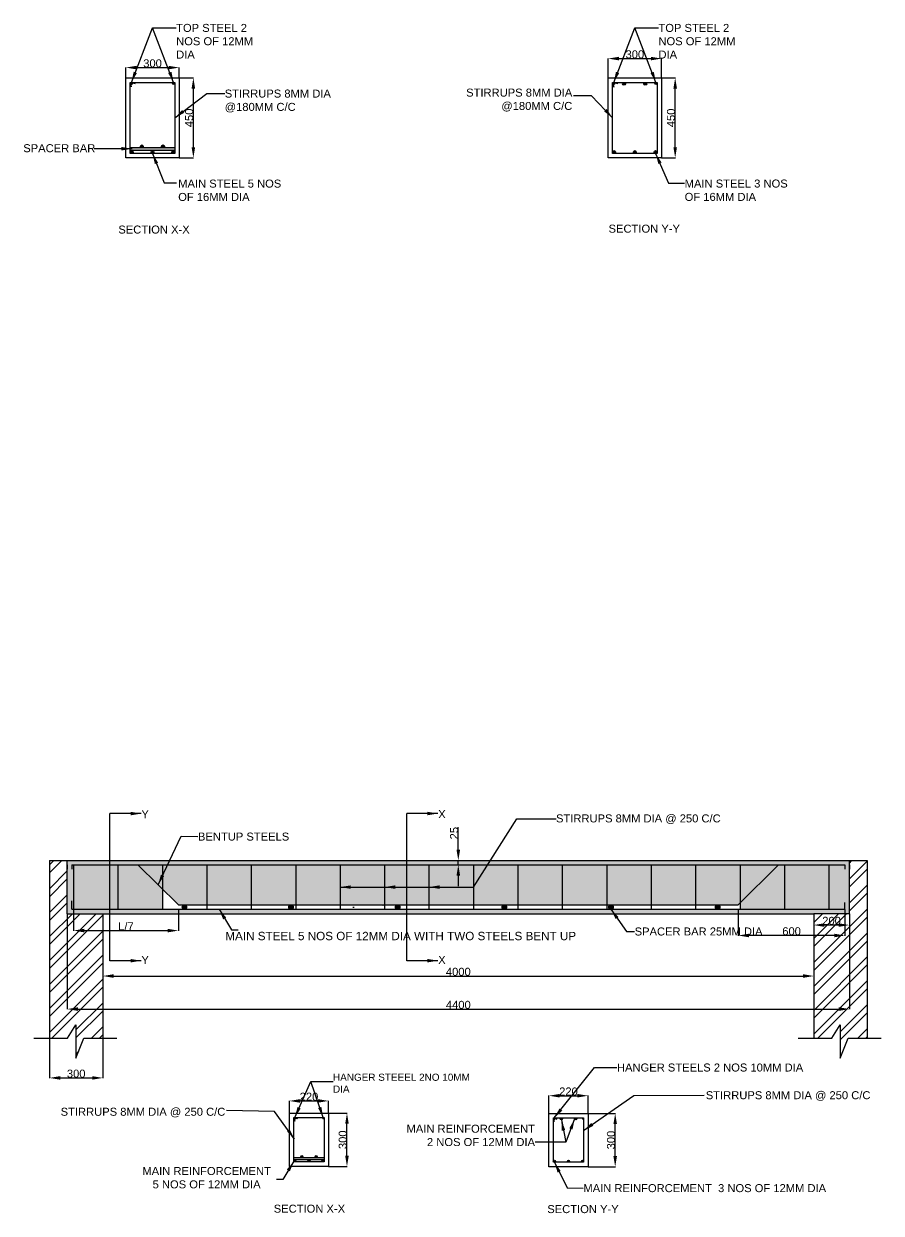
# Model space of a CAD drawing. Header units: millimetres. Extents: x 1452 to 6991, y -227 to 14021.
# Drawn here: x 1857 to 6681, y -227 to 6462 of the extents above; entities that cross this region are included whole.
import ezdxf

# ---------------------------------------------------------------- set-up
doc = ezdxf.new("R2010")
doc.units = ezdxf.units.MM
doc.styles.get("Standard").update_dxf_attribs({"font": 'arial.ttf'})
doc.dimstyles.new('ISO-25', dxfattribs={"dimtxt": 45, "dimasz": 60, "dimexe": 1.25, "dimexo": 0.625, "dimtad": 1, "dimtxsty": 'Standard', "dimcen": 2.5, "dimadec": 0, "dimazin": 0, "dimtfac": 1, "dimtmove": 0, "dimatfit": 3, "dimfxl": 1, "dimarcsym": 0})

# ---------------------------------------------------------------- blocks, each defined once
blk = doc.blocks.new('*D1')
at = {"color": 0, "lineweight": -2, "transparency": 16777216}
for p, q in [((2102, 1456.3), (2102, 919.7)), ((6502, 1456.3), (6502, 919.7)), ((2162, 920.9), (6442, 920.9))]:
    blk.add_line(p, q, dxfattribs=at)
at = {"color": 0, "transparency": 16777216}
for points in [[(2162, 930.9), (2162, 910.9), (2102, 920.9)], [(6442, 930.9), (6442, 910.9), (6502, 920.9)]]:
    blk.add_solid(points, dxfattribs=at)
at = {"layer": 'Defpoints', "color": 0, "transparency": 16777216}
for p in [(2102, 1456.9), (6502, 1456.9), (6502, 920.9)]:
    blk.add_point(p, dxfattribs=at)
at = {"color": 0, "transparency": 16777216, "insert": (4302, 944.5), "char_height": 45, "attachment_point": 5}
blk.add_mtext('4400', dxfattribs=at)
blk = doc.blocks.new('*D2')
at = {"color": 0, "lineweight": -2, "transparency": 16777216}
for p, q in [((2302, 1456.3), (2302, 1105.7)), ((6302, 1456.3), (6302, 1105.7)), ((2362, 1106.9), (6242, 1106.9))]:
    blk.add_line(p, q, dxfattribs=at)
at = {"color": 0, "transparency": 16777216}
for points in [[(2362, 1116.9), (2362, 1096.9), (2302, 1106.9)], [(6242, 1116.9), (6242, 1096.9), (6302, 1106.9)]]:
    blk.add_solid(points, dxfattribs=at)
at = {"layer": 'Defpoints', "color": 0, "transparency": 16777216}
for p in [(2302, 1456.9), (6302, 1456.9), (6302, 1106.9)]:
    blk.add_point(p, dxfattribs=at)
at = {"color": 0, "transparency": 16777216, "insert": (4302, 1130.5), "char_height": 45, "attachment_point": 5}
blk.add_mtext('4000', dxfattribs=at)
blk = doc.blocks.new('*D3')
at = {"color": 0, "lineweight": -2, "transparency": 16777216}
for p, q in [((4302, 1816.9), (4302, 1943.7)), ((3637.6, 1756.9), (4303.3, 1756.9)), ((4302, 1731.9), (4302, 1756.9)), ((3637.6, 1731.9), (4303.3, 1731.9)), ((4302, 1671.9), (4302, 1611.9))]:
    blk.add_line(p, q, dxfattribs=at)
at = {"color": 0, "transparency": 16777216}
for points in [[(4292, 1816.9), (4312, 1816.9), (4302, 1756.9)], [(4292, 1671.9), (4312, 1671.9), (4302, 1731.9)]]:
    blk.add_solid(points, dxfattribs=at)
at = {"layer": 'Defpoints', "color": 0, "transparency": 16777216}
for p in [(3637, 1756.9), (4302, 1756.9), (3637, 1731.9)]:
    blk.add_point(p, dxfattribs=at)
at = {"color": 0, "transparency": 16777216, "insert": (4278.4, 1910.3), "char_height": 45, "attachment_point": 5, "rotation": 90}
blk.add_mtext('25', dxfattribs=at)
blk = doc.blocks.new('*D4')
at = {"color": 0, "lineweight": -2, "transparency": 16777216}
for p, q in [((2002, 756.3), (2002, 532.7)), ((2302, 756.3), (2302, 532.7)), ((2062, 533.9), (2242, 533.9))]:
    blk.add_line(p, q, dxfattribs=at)
at = {"color": 0, "transparency": 16777216}
for points in [[(2062, 543.9), (2062, 523.9), (2002, 533.9)], [(2242, 543.9), (2242, 523.9), (2302, 533.9)]]:
    blk.add_solid(points, dxfattribs=at)
at = {"layer": 'Defpoints', "color": 0, "transparency": 16777216}
for p in [(2002, 756.9), (2302, 756.9), (2302, 533.9)]:
    blk.add_point(p, dxfattribs=at)
at = {"color": 0, "transparency": 16777216, "insert": (2152, 557.6), "char_height": 45, "attachment_point": 5}
blk.add_mtext('300', dxfattribs=at)
blk = doc.blocks.new('*D5')
at = {"color": 0, "lineweight": -2, "transparency": 16777216}
for p, q in [((2137, 1481.3), (2137, 1361.1)), ((2727, 1481.3), (2727, 1361.1)), ((2197, 1362.3), (2667, 1362.3))]:
    blk.add_line(p, q, dxfattribs=at)
at = {"color": 0, "transparency": 16777216}
for points in [[(2197, 1372.3), (2197, 1352.3), (2137, 1362.3)], [(2667, 1372.3), (2667, 1352.3), (2727, 1362.3)]]:
    blk.add_solid(points, dxfattribs=at)
at = {"layer": 'Defpoints', "color": 0, "transparency": 16777216}
for p in [(2137, 1481.9), (2727, 1481.9), (2727, 1362.3)]:
    blk.add_point(p, dxfattribs=at)
at = {"color": 0, "transparency": 16777216, "insert": (2432, 1386.2), "char_height": 45, "attachment_point": 5}
blk.add_mtext('L/7', dxfattribs=at)
blk = doc.blocks.new('*D6')
at = {"color": 0, "lineweight": -2, "transparency": 16777216}
for p, q in [((5877, 1481.3), (5877, 1333.4)), ((6477, 1481.3), (6477, 1333.4)), ((6417, 1334.7), (5937, 1334.7))]:
    blk.add_line(p, q, dxfattribs=at)
at = {"color": 0, "transparency": 16777216}
for points in [[(5937, 1344.7), (5937, 1324.7), (5877, 1334.7)], [(6417, 1344.7), (6417, 1324.7), (6477, 1334.7)]]:
    blk.add_solid(points, dxfattribs=at)
at = {"layer": 'Defpoints', "color": 0, "transparency": 16777216}
for p in [(5877, 1481.9), (6477, 1481.9), (5877, 1334.7)]:
    blk.add_point(p, dxfattribs=at)
at = {"color": 0, "transparency": 16777216, "insert": (6177, 1358.3), "char_height": 45, "attachment_point": 5}
blk.add_mtext('600', dxfattribs=at)
blk = doc.blocks.new('*D7')
at = {"color": 0, "lineweight": -2, "transparency": 16777216}
for p, q in [((6302, 1456.3), (6302, 1392.2)), ((6502, 1456.3), (6502, 1392.2)), ((6442, 1393.5), (6362, 1393.5))]:
    blk.add_line(p, q, dxfattribs=at)
at = {"color": 0, "transparency": 16777216}
for points in [[(6362, 1403.5), (6362, 1383.5), (6302, 1393.5)], [(6442, 1403.5), (6442, 1383.5), (6502, 1393.5)]]:
    blk.add_solid(points, dxfattribs=at)
at = {"layer": 'Defpoints', "color": 0, "transparency": 16777216}
for p in [(6302, 1456.9), (6502, 1456.9), (6302, 1393.5)]:
    blk.add_point(p, dxfattribs=at)
at = {"color": 0, "transparency": 16777216, "insert": (6402, 1417.1), "char_height": 45, "attachment_point": 5}
blk.add_mtext('200', dxfattribs=at)
blk = doc.blocks.new('*D8')
at = {"color": 0, "lineweight": -2, "transparency": 16777216}
for p, q in [((3351.8, 336.5), (3351.8, 405.6)), ((3411.8, 404.3), (3511.8, 404.3)), ((3571.8, 336.5), (3571.8, 405.6))]:
    blk.add_line(p, q, dxfattribs=at)
at = {"color": 0, "transparency": 16777216}
for points in [[(3411.8, 414.3), (3411.8, 394.3), (3351.8, 404.3)], [(3511.8, 414.3), (3511.8, 394.3), (3571.8, 404.3)]]:
    blk.add_solid(points, dxfattribs=at)
at = {"layer": 'Defpoints', "color": 0, "transparency": 16777216}
for p in [(3571.8, 404.3), (3351.8, 335.9), (3571.8, 335.9)]:
    blk.add_point(p, dxfattribs=at)
at = {"color": 0, "transparency": 16777216, "insert": (3461.8, 427.9), "char_height": 45, "attachment_point": 5}
blk.add_mtext('220', dxfattribs=at)
blk = doc.blocks.new('*D9')
at = {"color": 0, "lineweight": -2, "transparency": 16777216}
for p, q in [((3572.4, 335.9), (3676.8, 335.9)), ((3675.5, 95.9), (3675.5, 275.9)), ((3572.4, 35.9), (3676.8, 35.9))]:
    blk.add_line(p, q, dxfattribs=at)
at = {"color": 0, "transparency": 16777216}
for points in [[(3665.5, 275.9), (3685.5, 275.9), (3675.5, 335.9)], [(3665.5, 95.9), (3685.5, 95.9), (3675.5, 35.9)]]:
    blk.add_solid(points, dxfattribs=at)
at = {"layer": 'Defpoints', "color": 0, "transparency": 16777216}
for p in [(3571.8, 335.9), (3675.5, 335.9), (3571.8, 35.9)]:
    blk.add_point(p, dxfattribs=at)
at = {"color": 0, "transparency": 16777216, "insert": (3651.9, 185.9), "char_height": 45, "attachment_point": 5, "rotation": 90}
blk.add_mtext('300', dxfattribs=at)
blk = doc.blocks.new('*D10')
at = {"color": 0, "lineweight": -2, "transparency": 16777216}
for p, q in [((4811.8, 335), (4811.8, 435)), ((4871.8, 433.7), (4971.8, 433.7)), ((5031.8, 335), (5031.8, 435))]:
    blk.add_line(p, q, dxfattribs=at)
at = {"color": 0, "transparency": 16777216}
for points in [[(4871.8, 443.7), (4871.8, 423.7), (4811.8, 433.7)], [(4971.8, 443.7), (4971.8, 423.7), (5031.8, 433.7)]]:
    blk.add_solid(points, dxfattribs=at)
at = {"layer": 'Defpoints', "color": 0, "transparency": 16777216}
for p in [(5031.8, 433.7), (4811.8, 334.3), (5031.8, 334.3)]:
    blk.add_point(p, dxfattribs=at)
at = {"color": 0, "transparency": 16777216, "insert": (4921.8, 457.3), "char_height": 45, "attachment_point": 5}
blk.add_mtext('220', dxfattribs=at)
blk = doc.blocks.new('*D11')
at = {"color": 0, "lineweight": -2, "transparency": 16777216}
for p, q in [((5032.4, 334.3), (5185.9, 334.3)), ((5184.6, 94.3), (5184.6, 274.3)), ((5032.4, 34.3), (5185.9, 34.3))]:
    blk.add_line(p, q, dxfattribs=at)
at = {"color": 0, "transparency": 16777216}
for points in [[(5174.6, 274.3), (5194.6, 274.3), (5184.6, 334.3)], [(5174.6, 94.3), (5194.6, 94.3), (5184.6, 34.3)]]:
    blk.add_solid(points, dxfattribs=at)
at = {"layer": 'Defpoints', "color": 0, "transparency": 16777216}
for p in [(5031.8, 334.3), (5184.6, 334.3), (5031.8, 34.3)]:
    blk.add_point(p, dxfattribs=at)
at = {"color": 0, "transparency": 16777216, "insert": (5161, 184.3), "char_height": 45, "attachment_point": 5, "rotation": 90}
blk.add_mtext('300', dxfattribs=at)
blk = doc.blocks.new('*D22')
at = {"color": 0, "lineweight": -2, "transparency": 16777216}
for p, q in [((5145.2, 6158.7), (5145.2, 6267.9)), ((5205.2, 6266.6), (5385.2, 6266.6)), ((5445.2, 6158.7), (5445.2, 6267.9))]:
    blk.add_line(p, q, dxfattribs=at)
at = {"color": 0, "transparency": 16777216}
for points in [[(5205.2, 6276.6), (5205.2, 6256.6), (5145.2, 6266.6)], [(5385.2, 6276.6), (5385.2, 6256.6), (5445.2, 6266.6)]]:
    blk.add_solid(points, dxfattribs=at)
at = {"layer": 'Defpoints', "color": 0, "transparency": 16777216}
for p in [(5445.2, 6266.6), (5145.2, 6158.1), (5445.2, 6158.1)]:
    blk.add_point(p, dxfattribs=at)
at = {"color": 0, "transparency": 16777216, "insert": (5295.2, 6290.2), "char_height": 45, "attachment_point": 5}
blk.add_mtext('300', dxfattribs=at)
blk = doc.blocks.new('*D23')
at = {"color": 0, "lineweight": -2, "transparency": 16777216}
for p, q in [((5445.8, 6158.1), (5523.5, 6158.1)), ((5522.2, 5768.1), (5522.2, 6098.1)), ((5445.8, 5708.1), (5523.5, 5708.1))]:
    blk.add_line(p, q, dxfattribs=at)
at = {"color": 0, "transparency": 16777216}
for points in [[(5512.2, 6098.1), (5532.2, 6098.1), (5522.2, 6158.1)], [(5512.2, 5768.1), (5532.2, 5768.1), (5522.2, 5708.1)]]:
    blk.add_solid(points, dxfattribs=at)
at = {"layer": 'Defpoints', "color": 0, "transparency": 16777216}
for p in [(5445.2, 6158.1), (5522.2, 6158.1), (5445.2, 5708.1)]:
    blk.add_point(p, dxfattribs=at)
at = {"color": 0, "transparency": 16777216, "insert": (5498.6, 5933.1), "char_height": 45, "attachment_point": 5, "rotation": 90}
blk.add_mtext('450', dxfattribs=at)
blk = doc.blocks.new('*D24')
at = {"color": 0, "lineweight": -2, "transparency": 16777216}
for p, q in [((2732.3, 6158.1), (2812.6, 6158.1)), ((2811.3, 5768.1), (2811.3, 6098.1)), ((2732.3, 5708.1), (2812.6, 5708.1))]:
    blk.add_line(p, q, dxfattribs=at)
at = {"color": 0, "transparency": 16777216}
for points in [[(2801.3, 6098.1), (2821.3, 6098.1), (2811.3, 6158.1)], [(2801.3, 5768.1), (2821.3, 5768.1), (2811.3, 5708.1)]]:
    blk.add_solid(points, dxfattribs=at)
at = {"layer": 'Defpoints', "color": 0, "transparency": 16777216}
for p in [(2731.7, 6158.1), (2811.3, 6158.1), (2731.7, 5708.1)]:
    blk.add_point(p, dxfattribs=at)
at = {"color": 0, "transparency": 16777216, "insert": (2787.7, 5933.1), "char_height": 45, "attachment_point": 5, "rotation": 90}
blk.add_mtext('450', dxfattribs=at)
blk = doc.blocks.new('*D25')
at = {"color": 0, "lineweight": -2, "transparency": 16777216}
for p, q in [((2431.7, 6158.7), (2431.7, 6217.3)), ((2491.7, 6216), (2671.7, 6216)), ((2731.7, 6158.7), (2731.7, 6217.3))]:
    blk.add_line(p, q, dxfattribs=at)
at = {"color": 0, "transparency": 16777216}
for points in [[(2491.7, 6226), (2491.7, 6206), (2431.7, 6216)], [(2671.7, 6226), (2671.7, 6206), (2731.7, 6216)]]:
    blk.add_solid(points, dxfattribs=at)
at = {"layer": 'Defpoints', "color": 0, "transparency": 16777216}
for p in [(2431.7, 6158.1), (2731.7, 6216), (2731.7, 6158.1)]:
    blk.add_point(p, dxfattribs=at)
at = {"color": 0, "transparency": 16777216, "insert": (2581.7, 6239.7), "char_height": 45, "attachment_point": 5}
blk.add_mtext('300', dxfattribs=at)

msp = doc.modelspace()

# ---------------------------------------------------------------- hatches: boundary and pattern name
h = msp.add_hatch(color=256)
h.dxf.hatch_style = 1
h.paths.add_polyline_path([(2456.929, 6127.051, 1), (2468.929, 6127.051, 1)])
h = msp.add_hatch(color=256)
h.dxf.hatch_style = 1
h.paths.add_polyline_path([(2694.398, 6127.051, 1), (2706.398, 6127.051, 1)])
h = msp.add_hatch(color=256)
h.dxf.hatch_style = 1
h.paths.add_polyline_path([(5170.46, 6127.051, 1), (5182.46, 6127.051, 1)])
h = msp.add_hatch(color=256)
h.dxf.hatch_style = 1
h.paths.add_polyline_path([(5226.499, 6125.051, 1), (5242.499, 6125.051, 1)])
h = msp.add_hatch(color=256)
h.dxf.hatch_style = 1
h.paths.add_polyline_path([(5346.034, 6125.051, 1), (5362.034, 6125.051, 1)])
h = msp.add_hatch(color=256)
h.dxf.hatch_style = 1
h.paths.add_polyline_path([(5407.929, 6127.051, 1), (5419.929, 6127.051, 1)])
h = msp.add_hatch(color=256)
h.dxf.hatch_style = 1
h.paths.add_polyline_path([(2706.663, 5765.051), (2456.663, 5765.051), (2456.663, 5749.051), (2706.663, 5749.051)])
h = msp.add_hatch(color=256)
h.dxf.hatch_style = 1
h.paths.add_polyline_path([(2512.968, 5773.051, 1), (2528.968, 5773.051, 1)])
h = msp.add_hatch(color=256)
h.dxf.hatch_style = 1
h.paths.add_polyline_path([(2632.502, 5773.051, 1), (2648.502, 5773.051, 1)])
h = msp.add_hatch(color=256)
h.dxf.hatch_style = 1
h.paths.add_polyline_path([(2456.682, 5741.051, 1), (2472.682, 5741.051, 1)])
h = msp.add_hatch(color=256)
h.dxf.hatch_style = 1
h.paths.add_polyline_path([(2573.663, 5741.051, 1), (2589.663, 5741.051, 1)])
h = msp.add_hatch(color=256)
h.dxf.hatch_style = 1
h.paths.add_polyline_path([(2690.49, 5741.051, 1), (2706.49, 5741.051, 1)])
h = msp.add_hatch(color=256)
h.dxf.hatch_style = 1
h.paths.add_polyline_path([(5170.214, 5741.051, 1), (5186.214, 5741.051, 1)])
h = msp.add_hatch(color=256)
h.dxf.hatch_style = 1
h.paths.add_polyline_path([(5287.195, 5741.051, 1), (5303.195, 5741.051, 1)])
h = msp.add_hatch(color=256)
h.dxf.hatch_style = 1
h.paths.add_polyline_path([(5404.022, 5741.051, 1), (5420.022, 5741.051, 1)])
h = msp.add_hatch()
h.set_pattern_fill('ANSI32', color=256, scale=10)
h.paths.add_polyline_path([(2302.001, 1456.923), (2102.001, 1456.923), (2102.001, 1756.923), (2002.001, 1756.923), (2002.001, 756.923), (2103.012, 756.923), (2150.745, 832.826), (2150.745, 644.86), (2195.67, 756.923), (2302.001, 756.923)])
h.paths.add_polyline_path([(6602.001, 1756.923), (6502.001, 1756.923), (6502.001, 1456.923), (6302.001, 1456.923), (6302.001, 756.923), (6403.012, 756.923), (6450.745, 832.826), (6450.745, 644.86), (6495.67, 756.923), (6602.001, 756.923)])
h = msp.add_hatch()
h.set_pattern_fill('AR-CONC', color=256)
h.paths.add_polyline_path([(3387.001, 1731.923), (3137.001, 1731.923), (3137.001, 1506.923), (3387.001, 1506.923)], flags=0)
h.paths.add_polyline_path([(3137.001, 1731.923), (2887.001, 1731.923), (2887.001, 1506.923), (3137.001, 1506.923)], flags=0)
h.paths.add_polyline_path([(2887.001, 1731.923), (2637.001, 1731.923), (2637.001, 1595.417), (2727.001, 1506.923), (2887.001, 1506.923)], flags=0)
h.paths.add_polyline_path([(2637.001, 1595.417), (2498.173, 1731.923), (2387.001, 1731.923), (2387.001, 1481.923), (2637.001, 1481.923)], flags=0)
h.paths.add_polyline_path([(2637.001, 1731.923), (2498.173, 1731.923), (2637.001, 1595.417)], flags=0)
h.paths.add_polyline_path([(2387.001, 1731.923), (2137.001, 1731.923), (2137.001, 1481.923), (2387.001, 1481.923)], flags=0)
h.paths.add_polyline_path([(6502.001, 1756.923), (6302.001, 1756.923), (2102.001, 1756.923), (2102.001, 1456.923), (2302.001, 1456.923), (6302.001, 1456.923), (6502.001, 1456.923)])
h.paths.add_polyline_path([(2137.001, 1731.923), (6387.001, 1731.923), (6387.001, 1481.923), (2137.001, 1481.923)], flags=16)
h.paths.add_polyline_path([(5760.89, 1506.923, -0.41421356), (5773.39, 1494.423, -1), (5748.39, 1494.423, -0.41421356), (5760.89, 1506.923), (5160.89, 1506.923, -0.41421356), (5173.39, 1494.423, -1), (5148.39, 1494.423, -0.41421356), (5160.89, 1506.923), (4560.89, 1506.923, -0.41421356), (4573.39, 1494.423, -1), (4548.39, 1494.423, -0.41421356), (4560.89, 1506.923), (3960.89, 1506.923, -0.41421356), (3973.39, 1494.423, -1), (3948.39, 1494.423, -0.41421356), (3960.89, 1506.923), (3360.89, 1506.923, -0.41421356), (3373.39, 1494.423, -1), (3348.39, 1494.423, -0.41421356), (3360.89, 1506.923), (2760.89, 1506.923, -0.41421356), (2773.39, 1494.423, -1), (2748.39, 1494.423, -0.41421356), (2760.89, 1506.923)], flags=0)
h = msp.add_hatch()
h.set_pattern_fill('AR-CONC', color=256)
h.paths.add_polyline_path([(3137.001, 1731.923), (2887.001, 1731.923), (2887.001, 1506.923), (3137.001, 1506.923)])
h.paths.add_polyline_path([(3387.001, 1731.923), (3137.001, 1731.923), (3137.001, 1506.923), (3387.001, 1506.923)])
h.paths.add_polyline_path([(3637.001, 1731.923), (3387.001, 1731.923), (3387.001, 1506.923), (3637.001, 1506.923)])
h.paths.add_polyline_path([(3887.001, 1731.923), (3637.001, 1731.923), (3637.001, 1506.923), (3887.001, 1506.923)])
h.paths.add_polyline_path([(4137.001, 1731.923), (3887.001, 1731.923), (3887.001, 1506.923), (4137.001, 1506.923)])
h.paths.add_polyline_path([(4387.001, 1731.923), (4137.001, 1731.923), (4137.001, 1506.923), (4387.001, 1506.923)])
h.paths.add_polyline_path([(4637.001, 1731.923), (4387.001, 1731.923), (4387.001, 1506.923), (4637.001, 1506.923)])
h.paths.add_polyline_path([(4887.001, 1731.923), (4637.001, 1731.923), (4637.001, 1506.923), (4887.001, 1506.923)])
h.paths.add_polyline_path([(5137.001, 1731.923), (4887.001, 1731.923), (4887.001, 1506.923), (5137.001, 1506.923)])
h.paths.add_polyline_path([(5387.001, 1731.923), (5137.001, 1731.923), (5137.001, 1506.923), (5387.001, 1506.923)])
h.paths.add_polyline_path([(5637.001, 1731.923), (5387.001, 1731.923), (5387.001, 1506.923), (5637.001, 1506.923)])
h.paths.add_polyline_path([(5887.001, 1731.923), (5637.001, 1731.923), (5637.001, 1506.923), (5877.001, 1506.923), (5887.001, 1516.879)])
h.paths.add_polyline_path([(6103.004, 1731.923), (5887.001, 1731.923), (5887.001, 1516.879)], flags=17)
h.paths.add_polyline_path([(6137.001, 1731.923), (6103.004, 1731.923), (5887.001, 1516.879), (5887.001, 1481.923), (6137.001, 1481.923)])
h.paths.add_polyline_path([(6387.001, 1731.923), (6137.001, 1731.923), (6137.001, 1481.923), (6387.001, 1481.923)])
h.paths.add_polyline_path([(2637.001, 1595.417), (2498.173, 1731.923), (2387.001, 1731.923), (2387.001, 1481.923), (2637.001, 1481.923)])
h.paths.add_polyline_path([(2637.001, 1731.923), (2498.173, 1731.923), (2637.001, 1595.417)], flags=17)
h.paths.add_polyline_path([(2887.001, 1731.923), (2637.001, 1731.923), (2637.001, 1595.417), (2727.001, 1506.923), (2887.001, 1506.923)])
h.paths.add_polyline_path([(2387.001, 1731.923), (2137.001, 1731.923), (2137.001, 1481.923), (2387.001, 1481.923)])
h = msp.add_hatch(color=256)
h.dxf.hatch_style = 1
h.paths.add_polyline_path([(2748.39, 1494.423, 1), (2773.39, 1494.423, 1)])
h = msp.add_hatch(color=256)
h.dxf.hatch_style = 1
h.paths.add_polyline_path([(3348.39, 1494.423, 1), (3373.39, 1494.423, 1)])
h = msp.add_hatch()
h.set_pattern_fill('AR-CONC', color=256)
h.paths.add_polyline_path([(3887.001, 1506.923), (3637.001, 1506.923), (3637.001, 1481.923), (3887.001, 1481.923)])
h = msp.add_hatch(color=256)
h.dxf.hatch_style = 1
h.paths.add_polyline_path([(3948.39, 1494.423, 1), (3973.39, 1494.423, 1)])
h = msp.add_hatch(color=256)
h.dxf.hatch_style = 1
h.paths.add_polyline_path([(4548.39, 1494.423, 1), (4573.39, 1494.423, 1)])
h = msp.add_hatch(color=256)
h.dxf.hatch_style = 1
h.paths.add_polyline_path([(5148.39, 1494.423, 1), (5173.39, 1494.423, 1)])
h = msp.add_hatch(color=256)
h.dxf.hatch_style = 1
h.paths.add_polyline_path([(5748.39, 1494.423, 1), (5773.39, 1494.423, 1)])
h = msp.add_hatch(color=256)
h.dxf.hatch_style = 1
h.paths.add_polyline_path([(3386.762, 305.894, 1), (3376.762, 305.894, 1)])
h = msp.add_hatch(color=256)
h.dxf.hatch_style = 1
h.paths.add_polyline_path([(3536.762, 305.904, 1), (3546.762, 305.904, 1)])
h = msp.add_hatch(color=256)
h.dxf.hatch_style = 1
h.paths.add_polyline_path([(4846.768, 304.303, 1), (4836.768, 304.303, 1)])
h = msp.add_hatch(color=256)
h.dxf.hatch_style = 1
h.paths.add_polyline_path([(4875.595, 303.303, 1), (4887.595, 303.303, 1)])
h = msp.add_hatch(color=256)
h.dxf.hatch_style = 1
h.paths.add_polyline_path([(4956.372, 303.332, 1), (4968.372, 303.332, 1)])
h = msp.add_hatch(color=256)
h.dxf.hatch_style = 1
h.paths.add_polyline_path([(4996.768, 304.313, 1), (5006.768, 304.313, 1)])
h = msp.add_hatch(color=256)
h.dxf.hatch_style = 1
h.paths.add_polyline_path([(3388.492, 66.923, 1), (3376.492, 66.923, 1)])
h = msp.add_hatch(color=256)
h.dxf.hatch_style = 1
h.paths.add_polyline_path([(3376.762, 84.923), (3376.762, 72.923), (3546.762, 72.923), (3546.762, 84.923)])
h = msp.add_hatch(color=256)
h.dxf.hatch_style = 1
h.paths.add_polyline_path([(3427.588, 90.923, 1), (3415.588, 90.923, 1)])
h = msp.add_hatch(color=256)
h.dxf.hatch_style = 1
h.paths.add_polyline_path([(3467.762, 66.923, 1), (3455.762, 66.923, 1)])
h = msp.add_hatch(color=256)
h.dxf.hatch_style = 1
h.paths.add_polyline_path([(3508.365, 90.923, 1), (3496.365, 90.923, 1)])
h = msp.add_hatch(color=256)
h.dxf.hatch_style = 1
h.paths.add_polyline_path([(3546.472, 66.923, 1), (3534.472, 66.923, 1)])
h = msp.add_hatch(color=256)
h.dxf.hatch_style = 1
h.paths.add_polyline_path([(4836.499, 65.332, 1), (4848.499, 65.332, 1)])
h = msp.add_hatch(color=256)
h.dxf.hatch_style = 1
h.paths.add_polyline_path([(4915.768, 65.332, 1), (4927.768, 65.332, 1)])
h = msp.add_hatch(color=256)
h.dxf.hatch_style = 1
h.paths.add_polyline_path([(4994.479, 65.332, 1), (5006.479, 65.332, 1)])

# ---------------------------------------------------------------- linework, layer by layer
for p, q in [((2431.663, 6158.051), (2731.663, 6158.051)), ((2431.663, 5708.051), (2431.663, 6158.051)), ((2731.663, 6158.051), (2731.663, 5708.051)), ((5145.195, 6158.051), (5445.195, 6158.051)), ((5145.195, 5708.051), (5145.195, 6158.051)), ((5445.195, 6158.051), (5445.195, 5708.051)), ((2456.663, 6133.051), (2706.663, 6133.051)), ((2456.663, 5733.051), (2456.663, 6133.051)), ((2456.929, 6127.051), (2462.046, 6108.397)), ((2462.929, 6133.051), (2484.215, 6126.511)), ((2706.663, 6133.051), (2706.663, 5733.051)), ((5170.195, 6133.051), (5420.195, 6133.051)), ((5170.195, 5733.051), (5170.195, 6133.051)), ((5170.46, 6127.051), (5177.763, 6105.554)), ((5176.46, 6133.051), (5199.555, 6127.16)), ((5420.195, 6133.051), (5420.195, 5733.051)), ((2706.663, 5765.051), (2456.663, 5765.051)), ((2731.663, 5708.051), (2431.663, 5708.051)), ((2706.663, 5749.051), (2456.663, 5749.051)), ((2706.663, 5733.051), (2456.663, 5733.051)), ((5445.195, 5708.051), (5145.195, 5708.051)), ((5420.195, 5733.051), (5170.195, 5733.051)), ((2342.119, 1192.873), (2342.119, 2020.482)), ((4012.001, 1193.119), (4012.001, 2020.727)), ((4387.001, 1606.923), (4630.823, 1990.003)), ((4630.823, 1990.003), (4851.634, 1990.003)), ((2002.001, 1756.923), (2002.001, 756.923)), ((2002.001, 1756.923), (6602.001, 1756.923)), ((2002.001, 1756.923), (2002.001, 1456.923)), ((2102.001, 1456.923), (2102.001, 1756.923)), ((6302.001, 1756.923), (6602.001, 1756.923)), ((6502.001, 1456.923), (6502.001, 1756.923)), ((6602.001, 1756.923), (6602.001, 756.923)), ((2102.001, 1731.923), (2102.001, 1706.923)), ((2127.001, 1731.923), (6477.001, 1731.923)), ((2127.001, 1731.923), (2127.001, 1706.923)), ((2127.001, 1731.923), (2137.001, 1731.923)), ((2137.001, 1731.923), (2137.001, 1481.923)), ((2387.001, 1731.923), (2387.001, 1481.923)), ((2727.001, 1506.923), (2498.173, 1731.923)), ((2637.001, 1731.923), (2637.001, 1481.923)), ((2887.001, 1731.923), (2887.001, 1481.923)), ((3137.001, 1731.923), (3137.001, 1481.923)), ((3387.001, 1731.923), (3387.001, 1481.923)), ((3637.001, 1731.923), (3637.001, 1481.923)), ((3887.001, 1731.923), (3887.001, 1481.923)), ((4137.001, 1731.923), (4137.001, 1481.923)), ((4387.001, 1731.923), (4387.001, 1481.923)), ((4637.001, 1731.923), (4637.001, 1481.923)), ((4887.001, 1731.923), (4887.001, 1481.923)), ((5137.001, 1731.923), (5137.001, 1481.923)), ((5387.001, 1731.923), (5387.001, 1481.923)), ((5637.001, 1731.923), (5637.001, 1481.923)), ((5877.001, 1506.923), (6103.004, 1731.923)), ((5887.001, 1731.923), (5887.001, 1481.923)), ((6137.001, 1731.923), (6137.001, 1481.923)), ((6387.001, 1731.923), (6387.001, 1481.923)), ((6477.001, 1731.923), (6477.001, 1706.923)), ((6502.001, 1731.923), (6502.001, 1706.923)), ((3637.001, 1606.923), (4387.001, 1606.923)), ((2127.001, 1481.923), (2127.001, 1530.405)), ((2127.001, 1481.923), (6477.001, 1481.923)), ((2727.001, 1506.923), (5877.001, 1506.923)), ((6477.001, 1481.923), (6477.001, 1519.924)), ((2102.001, 1456.923), (2302.001, 1456.923)), ((2302.001, 1456.923), (2302.001, 756.923)), ((2302.001, 1456.923), (6302.001, 1456.923)), ((6302.001, 1456.923), (6302.001, 756.923)), ((6502.001, 1456.923), (6302.001, 1456.923)), ((2103.012, 756.923), (2150.745, 832.826)), ((2150.745, 832.826), (2150.745, 644.86)), ((6403.012, 756.923), (6450.745, 832.826)), ((6450.745, 832.826), (6450.745, 644.86)), ((1913.388, 756.923), (2103.012, 756.923)), ((2150.745, 644.86), (2195.67, 756.923)), ((2195.67, 756.923), (2381.313, 756.923)), ((6213.388, 756.923), (6403.012, 756.923)), ((6450.745, 644.86), (6495.67, 756.923)), ((6495.67, 756.923), (6681.313, 756.923)), ((3351.762, 335.923), (3571.762, 335.923)), ((3351.762, 35.923), (3351.762, 335.923)), ((3571.762, 335.923), (3571.762, 35.923)), ((3376.762, 310.923), (3546.762, 310.923)), ((3376.762, 60.923), (3376.762, 310.923)), ((3376.762, 305.894), (3382.375, 290.514)), ((3381.762, 310.894), (3397.337, 305.657)), ((3546.762, 310.923), (3546.762, 60.923)), ((4811.768, 334.332), (5031.768, 334.332)), ((4811.768, 34.332), (4811.768, 334.332)), ((4836.768, 309.332), (5006.768, 309.332)), ((4836.768, 59.332), (4836.768, 309.332)), ((4836.768, 304.303), (4841.449, 289.575)), ((4841.768, 309.303), (4856.73, 301.589)), ((5006.768, 309.332), (5006.768, 59.332)), ((5031.768, 334.332), (5031.768, 34.332)), ((3546.762, 84.923), (3376.762, 84.923)), ((3546.762, 72.923), (3376.762, 72.923)), ((3571.762, 35.923), (3351.762, 35.923)), ((3546.762, 60.923), (3376.762, 60.923)), ((5031.768, 34.332), (4811.768, 34.332)), ((5006.768, 59.332), (4836.768, 59.332))]:
    msp.add_line(p, q)
msp.add_lwpolyline([(3376.762, 305.894), (3381.762, 300.894)])
for centre, radius in [((2462.929, 6127.051), 6), ((2700.398, 6127.051), 6), ((5176.46, 6127.051), 6), ((5234.499, 6125.051), 8), ((5354.034, 6125.051), 8), ((5413.929, 6127.051), 6), ((2520.968, 5773.051), 8), ((2640.502, 5773.051), 8), ((2464.682, 5741.051), 8), ((2581.663, 5741.051), 8), ((2698.49, 5741.051), 8), ((5178.214, 5741.051), 8), ((5295.195, 5741.051), 8), ((5412.022, 5741.051), 8), ((2760.89, 1494.423), 12.5), ((3360.89, 1494.423), 12.5), ((3960.89, 1494.423), 12.5), ((4560.89, 1494.423), 12.5), ((5160.89, 1494.423), 12.5), ((5760.89, 1494.423), 12.5), ((3381.762, 305.894), 5), ((4841.768, 304.303), 5), ((4881.595, 303.303), 6), ((4962.372, 303.332), 6), ((3382.492, 66.923), 6), ((3421.588, 90.923), 6), ((3461.762, 66.923), 6), ((3502.365, 90.923), 6), ((3540.472, 66.923), 6), ((4842.499, 65.332), 6), ((4921.768, 65.332), 6), ((5000.479, 65.332), 6)]:
    msp.add_circle(centre, radius)

# ---------------------------------------------------------------- texts
at = {"char_height": 45}
for s, insert, width, attachment_point in [('TOP STEEL 2 NOS OF 12MM DIA', (2714.464, 6461.691), 547.8141, 1), ('TOP STEEL 2 NOS OF 12MM DIA', (5427.995, 6461.691), 547.8141, 1), ('STIRRUPS 8MM DIA @180MM C/C', (2987.92, 6092.43), 595.44164, 1), ('STIRRUPS 8MM DIA @180MM C/C', (4943.275, 6097.858), 595.44164, 3), ('SPACER BAR', (1854.361, 5785.163), 416.32672, 1), ('MAIN STEEL 5 NOS OF 16MM DIA', (2726.067, 5586.069), 597.3302, 1), ('MAIN STEEL 3 NOS OF 16MM DIA', (5575.398, 5586.3), 597.3302, 1), ('SECTION X-X', (2790.659, 5281.951), 774.90829, 9), ('SECTION Y-Y', (5549.02, 5286.994), 774.90829, 9), ('\\pxqc;MAIN REINFORCEMENT \\P5 NOS OF 12MM DIA', (3273.335, -88.033), 774.90829, 9), ('SECTION X-X', (3665.18, -224.759), 774.90829, 9), ('SECTION Y-Y', (5204.17, -227.146), 774.90829, 9)]:
    msp.add_mtext(s, dxfattribs=dict(at, insert=insert, width=width, attachment_point=attachment_point))
for s, insert, attachment_point in [('Y', (2518.973, 2039.5), 1), ('X', (4188.855, 2039.746), 1), ('STIRRUPS 8MM DIA @ 250 C/C', (4851.634, 2015.789), 1), ('BENTUP STEELS', (2837.273, 1913.588), 1), ('SPACER BAR 25MM DIA', (5294.105, 1379.839), 1), ('Y', (2518.973, 1219.5), 1), ('X', (4188.855, 1219.746), 1), ('HANGER STEELS 2 NOS 10MM DIA', (5194.568, 614.816), 1), ('STIRRUPS 8MM DIA @ 250 C/C', (5694.248, 458.998), 1), ('STIRRUPS 8MM DIA @ 250 C/C', (2991.072, 365.942), 3), ('MAIN REINFORCEMENT \\P2 NOS OF 12MM DIA', (4733.343, 149.943), 9), ('MAIN REINFORCEMENT  3 NOS OF 12MM DIA', (5005.696, -63.574), 1)]:
    msp.add_mtext(s, dxfattribs=dict(at, insert=insert, attachment_point=attachment_point))
at = {"attachment_point": 1}
for s, width, gutter_width, insert, char_height in [('MAIN STEEL 5 NOS OF 12MM DIA WITH TWO STEELS BENT UP', 5320.90097, 235.029, (2991.209, 1355.366), 47.00581), ('HANGER STEEEL 2NO 10MM DIA', 799.84049, 12.5, (3597.016, 557.604), 40)]:
    msp.add_mtext_dynamic_manual_height_columns(s, width=width, gutter_width=gutter_width, heights=[0], dxfattribs=dict(at, insert=insert, char_height=char_height))

# ---------------------------------------------------------------- dimensions: what is measured, and where the dimension line sits
for base, p1, p2, picture, middle in [((5445.195, 6266.623), (5145.195, 6158.051), (5445.195, 6158.051), '*D22', (5295.195, 6290.239)), ((2731.663, 6216.045), (2431.663, 6158.051), (2731.663, 6158.051), '*D25', (2581.663, 6239.661)), ((5877.001, 1334.69), (6477.001, 1481.923), (5877.001, 1481.923), '*D6', (6177.001, 1358.29)), ((6502.001, 920.949), (2102.001, 1456.923), (6502.001, 1456.923), '*D1', (4302.001, 944.549)), ((6302.001, 1106.923), (2302.001, 1456.923), (6302.001, 1456.923), '*D2', (4302.001, 1130.524)), ((6302.001, 1393.494), (6502.001, 1456.923), (6302.001, 1456.923), '*D7', (6402.001, 1417.095)), ((2302.001, 533.944), (2002.001, 756.923), (2302.001, 756.923), '*D4', (2152.001, 557.56)), ((5031.768, 433.723), (4811.768, 334.332), (5031.768, 334.332), '*D10', (4921.768, 457.323)), ((3571.762, 404.326), (3351.762, 335.923), (3571.762, 335.923), '*D8', (3461.762, 427.926))]:
    dim = msp.add_linear_dim(base=base, p1=p1, p2=p2, dimstyle='ISO-25')
    dim.commit()
    dim.dimension.update_dxf_attribs({"geometry": picture, "text_midpoint": middle})
for base, p1, p2, picture, middle in [((2811.332, 6158.051), (2731.663, 5708.051), (2731.663, 6158.051), '*D24', (2787.731, 5933.051)), ((5522.215, 6158.051), (5445.195, 5708.051), (5445.195, 6158.051), '*D23', (5498.614, 5933.051)), ((4302.001, 1756.923), (3637.001, 1731.923), (3637.001, 1756.923), '*D3', (4278.401, 1910.331)), ((3675.537, 335.923), (3571.762, 35.923), (3571.762, 335.923), '*D9', (3651.921, 185.923)), ((5184.621, 334.332), (5031.768, 34.332), (5031.768, 334.332), '*D11', (5161.004, 184.332))]:
    dim = msp.add_linear_dim(base=base, p1=p1, p2=p2, angle=90, dimstyle='ISO-25')
    dim.commit()
    dim.dimension.update_dxf_attribs({"geometry": picture, "text_midpoint": middle})
dim = msp.add_linear_dim(base=(2727.001, 1362.308), p1=(2137.001, 1481.923), p2=(2727.001, 1481.923), text='L/7', dimstyle='ISO-25')
dim.commit()
dim.dimension.update_dxf_attribs({"geometry": '*D5', "text_midpoint": (2432.001, 1386.201)})

# ---------------------------------------------------------------- leaders
for points in [[(2462.929, 6133.051), (2581.663, 6439.191)], [(2700.398, 6133.051), (2581.663, 6439.191), (2713.839, 6439.191)], [(5176.46, 6133.051), (5295.195, 6439.191)], [(5413.929, 6133.051), (5295.195, 6439.191), (5427.37, 6439.191)], [(2706.663, 5933.051), (2887.467, 6071.056), (2987.92, 6071.056)], [(5170.195, 5933.051), (5051.911, 6057.898), (4950.255, 6057.898)], [(2466.626, 5759.532), (2253.156, 5760.01)], [(2581.663, 5733.051), (2647.258, 5567.381), (2717.347, 5567.381)], [(5412.022, 5733.051), (5485.366, 5566.9), (5575.398, 5566.9)], [(2517.783, 2020.482), (2342.119, 2020.482)], [(4187.666, 2020.727), (4012.001, 2020.727)], [(3637.001, 1606.923), (4387.001, 1606.923)], [(3887.001, 1606.923), (4387.001, 1606.923)], [(4137.001, 1606.923), (4387.001, 1606.923)], [(2956.433, 1481.923), (3025.985, 1366.807), (3062.856, 1366.807)], [(2517.783, 1192.873), (2342.119, 1192.873)], [(4187.666, 1193.119), (4012.001, 1193.119)], [(3381.762, 310.894), (3472.186, 513.687), (3597.016, 513.687)], [(3541.686, 310.923), (3472.186, 513.687)], [(5006.768, 237.957), (5288.864, 434.31), (5685.486, 436.271)], [(3381.138, 189.04), (3267.978, 345.524), (2997.396, 350.126)], [(4881.595, 297.303), (4907.616, 172.443)], [(3376.762, 65.146), (3314.663, -37.815), (3279.502, -36.979)]]:
    msp.add_leader(points, dimstyle='ISO-25', override={"dimgap": 0.625, "dimtad": 0})
at = {"annotation_type": 0, "has_hookline": 1}
for points, hookline_direction, text_width in [([(2612.587, 1619.423), (2741.789, 1892.524), (2836.648, 1891.088)], 0, 505.651), ([(5160.89, 1481.923), (5249.023, 1357.339), (5293.48, 1357.339)], 0, 716.9), ([(4841.768, 309.303), (5068.879, 592.316), (5193.943, 592.316)], 0, 1043.073), ([(4956.372, 303.332), (4907.616, 172.443), (4733.968, 172.443)], 1, 717.023), ([(4842.499, 59.332), (4914.704, -84.303), (5005.071, -86.074)], 0, 1361.112)]:
    msp.add_leader(points, dimstyle='ISO-25', override={"dimgap": 0.625, "dimtad": 0}, dxfattribs=dict(at, hookline_direction=hookline_direction, text_width=text_width))

doc.saveas('drawing.dxf')
